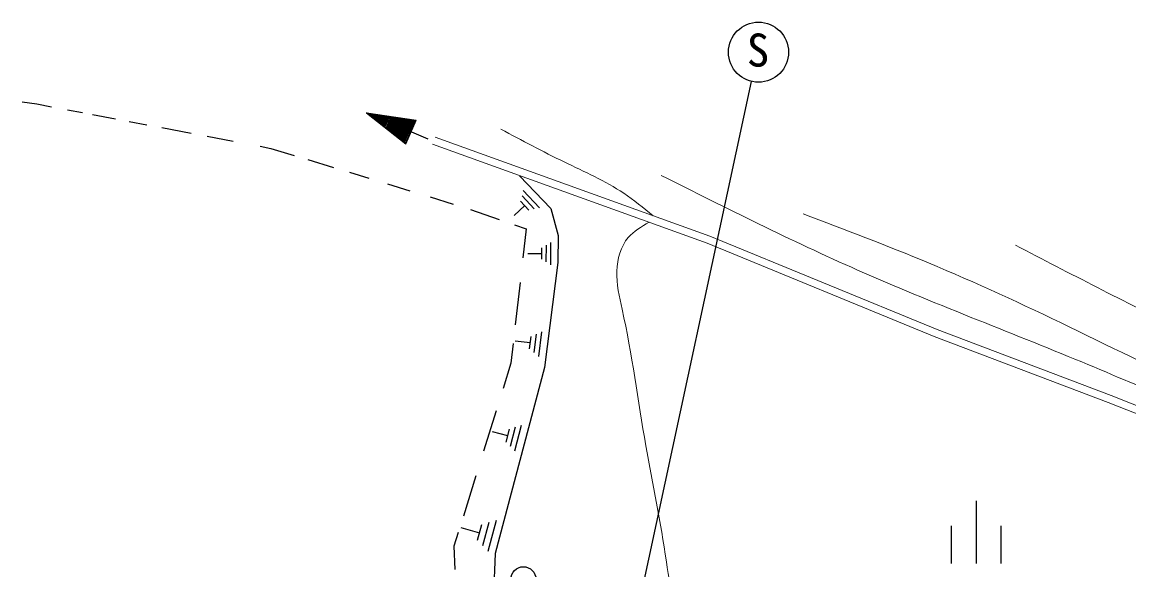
# Model space of a CAD drawing. Units: millimetres, scale not verified. Extents: x 40000 to 680000, y 20000 to 380000.
# Drawn here: x 327701 to 371895, y 297564 to 319431 of the extents above; entities that cross this region are included whole.
import ezdxf
from ezdxf.enums import TextEntityAlignment as Align

# ---------------------------------------------------------------- set-up
doc = ezdxf.new("R2010")
doc.units = ezdxf.units.MM
doc.header["$LTSCALE"] = 1000
doc.layers.add('M-BGD', color=7, linetype='Continuous', lineweight=25)
doc.layers.add('M-TTL-TXT', color=7, linetype='Continuous', lineweight=13)
doc.styles.add('ＭＳ ゴシック', font='')
doc.styles.get('ＭＳ ゴシック').set_extended_font_data('MS Gothic')

msp = doc.modelspace()

# ---------------------------------------------------------------- linework, layer by layer
at = {"layer": 'M-BGD'}
for p, q in [((356818, 317066), (351201, 291008)), ((327701, 316255), (328282, 316165)), ((328282, 316165), (328876, 316052)), ((329506, 315933), (330114, 315818)), ((330506, 315743), (331425, 315569)), ((343912, 314756), (341458, 315810)), ((341458, 315810), (343029, 314572)), ((341458, 315810), (343438, 315523)), ((341499, 315778), (341509, 315803)), ((341540, 315746), (341561, 315796)), ((341580, 315714), (341612, 315788)), ((341621, 315682), (341663, 315781)), ((341661, 315650), (341714, 315773)), ((341702, 315618), (341766, 315766)), ((341743, 315586), (341817, 315758)), ((341783, 315554), (341868, 315751)), ((341824, 315522), (341919, 315744)), ((341865, 315490), (341970, 315736)), ((341905, 315458), (342022, 315729)), ((341946, 315426), (342073, 315721)), ((341987, 315394), (342124, 315714)), ((342027, 315362), (342175, 315706)), ((342068, 315330), (342227, 315699)), ((342109, 315298), (342278, 315692)), ((342149, 315266), (342329, 315684)), ((342190, 315234), (342380, 315677)), ((342231, 315202), (342432, 315669)), ((342271, 315169), (342483, 315662)), ((342312, 315137), (342534, 315654)), ((342353, 315105), (342585, 315647)), ((342393, 315073), (342636, 315640)), ((342434, 315041), (342688, 315632)), ((342474, 315009), (342739, 315625)), ((342515, 314977), (342790, 315617)), ((342556, 314945), (342841, 315610)), ((342596, 314913), (342893, 315602)), ((342637, 314881), (342944, 315595)), ((342678, 314849), (342995, 315588)), ((342718, 314817), (343046, 315580)), ((342759, 314785), (343098, 315573)), ((342800, 314753), (343149, 315565)), ((342840, 314721), (343200, 315558)), ((342881, 314689), (343251, 315550)), ((331973, 315466), (332687, 315330)), ((333278, 315219), (334448, 314997)), ((342922, 314657), (343302, 315543)), ((342962, 314625), (343354, 315536)), ((343003, 314593), (343405, 315528)), ((343029, 314572), (343438, 315523)), ((335084, 314876), (336134, 314678)), ((337201, 314476), (337638, 314393)), ((337638, 314393), (338561, 314111)), ((339106, 313944), (340129, 313632)), ((340774, 313435), (341546, 313199)), ((342295, 312970), (343179, 312700)), ((347568, 313301), (348815, 311993)), ((347664, 312499), (348154, 311979)), ((347714, 312709), (348364, 312019)), ((343993, 312451), (344916, 312169)), ((347354, 311709), (347774, 312109)), ((347604, 312279), (347934, 311929)), ((345610, 311957), (346751, 311557)), ((348815, 311993), (349100, 310914)), ((347361, 311344), (347824, 311182)), ((347824, 311182), (347693, 310021)), ((349100, 310914), (349090, 309836)), ((348434, 310419), (348434, 309969)), ((348624, 310529), (348614, 309859)), ((348804, 310639), (348794, 309739)), ((347894, 310199), (348434, 310199)), ((349090, 309836), (348557, 305638)), ((347582, 309041), (347389, 307346)), ((347394, 306709), (347984, 306639)), ((348014, 306879), (347954, 306389)), ((348224, 306979), (348134, 306239)), ((348434, 307069), (348314, 306089)), ((347305, 306602), (347215, 305812)), ((348557, 305638), (346588, 298220)), ((347215, 305812), (346904, 304809)), ((346626, 303915), (346125, 302300)), ((347154, 303179), (347014, 302669)), ((347394, 303259), (347194, 302489)), ((347634, 303329), (347364, 302309)), ((346474, 303089), (347084, 302929)), ((345821, 301323), (345320, 299708)), ((365802, 300319), (365802, 297819)), ((345214, 299249), (345964, 299049)), ((346044, 299359), (345874, 298739)), ((346334, 299449), (346084, 298519)), ((346624, 299539), (346294, 298299)), ((364802, 299319), (364802, 297819)), ((366802, 297819), (366802, 299319)), ((345115, 299051), (344946, 298504)), ((344946, 298504), (344981, 297574)), ((346588, 298220), (346497, 295748))]:
    msp.add_line(p, q, dxfattribs=at)
at = {"layer": 'M-BGD', "lineweight": 13}
for p, q in [((344191, 314835), (355164, 310885)), ((344090, 314553), (355056, 310605)), ((355164, 310885), (364234, 307155)), ((355056, 310605), (364124, 306876)), ((364234, 307155), (371183, 304521)), ((364124, 306876), (371075, 304242)), ((371183, 304521), (379156, 301376)), ((371075, 304242), (379047, 301097))]:
    msp.add_line(p, q, dxfattribs=at)
at = {"layer": 'M-BGD'}
for centre, radius in [((357106, 318231), 1200), ((347719, 297191), 500)]:
    msp.add_circle(centre, radius, dxfattribs=at)
at = {"layer": 'M-TTL-TXT'}
for points, knots in [([(346818, 315159), (347654, 314712), (348490, 314265), (349347, 313850), (350154, 313459), (350981, 313096), (351722, 312601), (352130, 312328), (352512, 312015), (352894, 311702)], [0, 0, 0, 0, 1, 1, 1, 2, 2, 2, 3, 3, 3, 3]), ([(353224, 313313), (355809, 312011), (358394, 310709), (361064, 309532), (364032, 308224), (367105, 307069), (370016, 305863), (371291, 305334), (372535, 304795), (373935, 304250), (374555, 304009), (375204, 303767), (375520, 303249), (375617, 303090), (375683, 302905), (375748, 302721)], [0, 0, 0, 0, 1, 1, 1, 2, 2, 2, 3, 3, 3, 4, 4, 4, 5, 5, 5, 5]), ([(358886, 311775), (360561, 311142), (362236, 310509), (363888, 309821), (365789, 309029), (367660, 308163), (369516, 307268), (371402, 306358), (373273, 305417), (375169, 304532), (377318, 303530), (379501, 302599), (381683, 301666), (385572, 300004), (389461, 298337), (393339, 296664), (397326, 294944), (401301, 293218), (405239, 291330), (407945, 290031), (410634, 288655), (413270, 287343), (414968, 286498), (416645, 285679), (418337, 284566), (418797, 284264), (419258, 283939), (419518, 283530), (420049, 282697), (419742, 281512), (419435, 280327)], [0, 0, 0, 0, 1, 1, 1, 2, 2, 2, 3, 3, 3, 4, 4, 4, 5, 5, 5, 6, 6, 6, 7, 7, 7, 8, 8, 8, 9, 9, 9, 10, 10, 10, 10]), ([(352739, 311439), (352432, 311265), (352125, 311090), (351905, 310834), (351603, 310482), (351466, 309977), (351448, 309494), (351429, 308970), (351552, 308472), (351661, 307971), (352057, 306169), (352290, 304326), (352606, 302519), (352874, 300983), (353201, 299472), (353428, 297889), (353517, 297267), (353590, 296635), (353854, 296092), (354133, 295520), (354623, 295048), (355103, 294599), (355399, 294324), (355690, 294056), (355982, 293789)], [0, 0, 0, 0, 1, 1, 1, 2, 2, 2, 3, 3, 3, 4, 4, 4, 5, 5, 5, 6, 6, 6, 7, 7, 7, 8, 8, 8, 8]), ([(367367, 310530), (369545, 309395), (371723, 308261), (373935, 307193), (375635, 306373), (377354, 305592), (379082, 304832), (381464, 303786), (383862, 302778), (386271, 301797), (388807, 300765), (391355, 299762), (393854, 298653), (397256, 297143), (400566, 295436), (403919, 293800), (406275, 292651), (408653, 291538), (410868, 290146), (411932, 289477), (412959, 288744), (414043, 288109), (414860, 287631), (415709, 287209), (416559, 286791), (418478, 285850), (420408, 284934), (422371, 284095), (424481, 283194), (426630, 282382), (428781, 281579), (430829, 280815), (432878, 280058), (434951, 279363), (436197, 278945), (437452, 278549), (438666, 278045), (439573, 277668), (440458, 277230), (441301, 276727), (441811, 276423), (442305, 276096), (442799, 275768)], [0, 0, 0, 0, 1, 1, 1, 2, 2, 2, 3, 3, 3, 4, 4, 4, 5, 5, 5, 6, 6, 6, 7, 7, 7, 8, 8, 8, 9, 9, 9, 10, 10, 10, 11, 11, 11, 12, 12, 12, 13, 13, 13, 14, 14, 14, 14])]:
    msp.add_open_spline(points, degree=3, knots=knots, dxfattribs=at)

# ---------------------------------------------------------------- texts
at = {"layer": 'M-BGD', "style": 'ＭＳ ゴシック'}
msp.add_text('S', height=1320, dxfattribs=at).set_placement((356636, 317260), align=Align.BOTTOM_LEFT)

doc.saveas('drawing.dxf')
